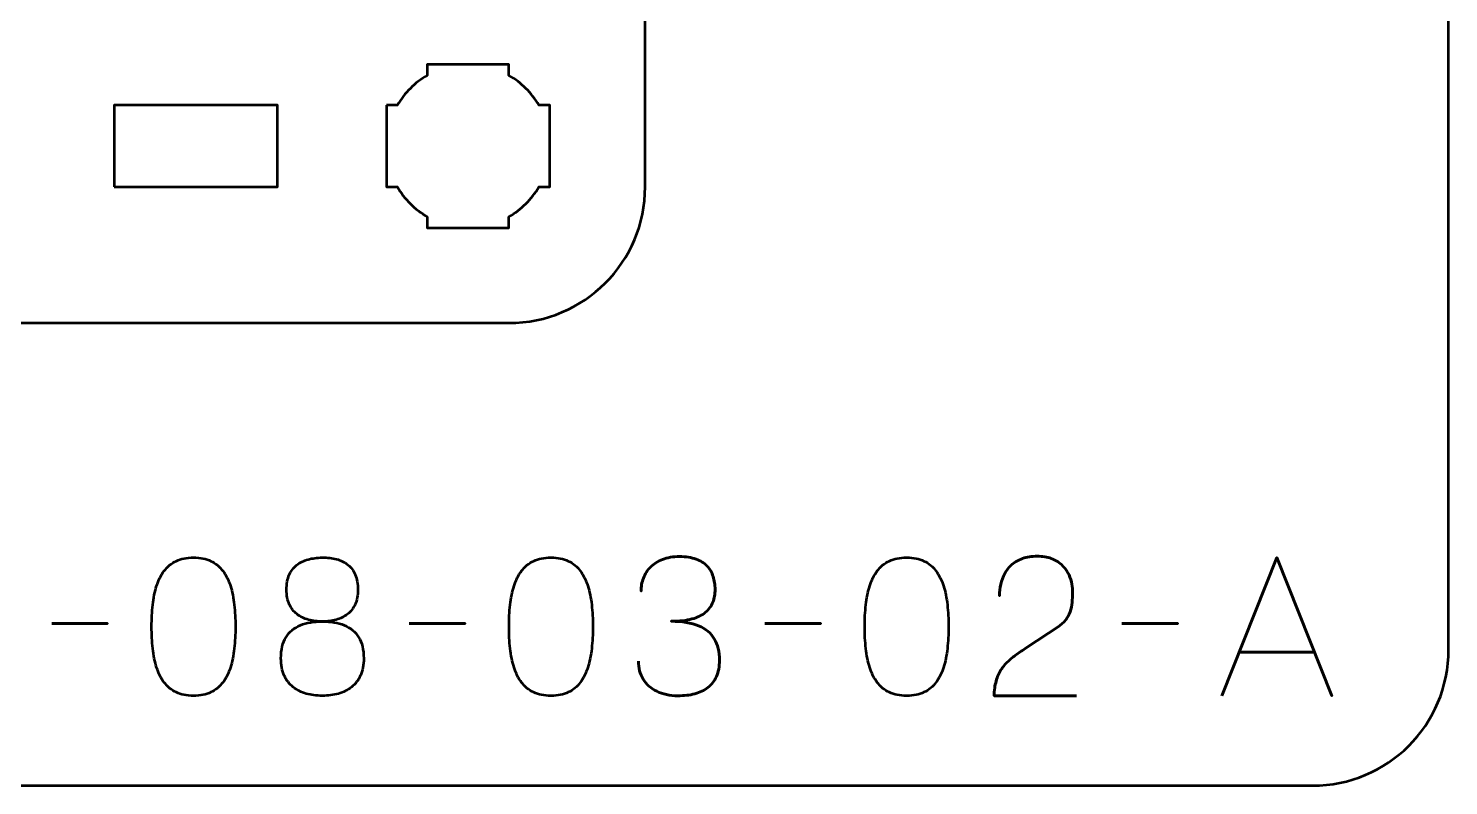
# Model space of a CAD drawing. Header units: centimetres. Extents: x -21 to 0, y -29.7 to 0.
# Drawn here: x -5.21 to 0, y -29.7 to -26.92 of the extents above; entities that cross this region are included whole.
import ezdxf

# ---------------------------------------------------------------- set-up
doc = ezdxf.new("R2010")
doc.units = ezdxf.units.CM
doc.header["$MEASUREMENT"] = 0
doc.layers.add('Layer 1', color=7, linetype='Continuous')

msp = doc.modelspace()

# ---------------------------------------------------------------- linework, layer by layer
at = {"layer": 'Layer 1', "lineweight": 53}
msp.add_lwpolyline([(-4.89997, -27.5), (-4.29997, -27.5), (-4.29997, -27.2), (-4.89997, -27.2), (-4.89997, -27.5)], close=True, dxfattribs=at)
at = {"layer": 'Layer 1', "color": 1, "lineweight": 53}
msp.add_open_spline([(-21.00003, -29.19995), (-21.00003, -29.19995), (-21.00003, -10.09992), (-21.00003, -10.09992), (-21.00003, -10.09992), (-21.00003, -10.01709), (-20.93286, -9.94992), (-20.85003, -9.94992), (-20.85003, -9.94992), (-20.7672, -9.94992), (-20.70003, -9.88275), (-20.70003, -9.79992), (-20.70003, -9.79992), (-20.70003, -9.71709), (-20.7672, -9.64992), (-20.85003, -9.64992), (-20.85003, -9.64992), (-20.93286, -9.64992), (-21.00003, -9.58275), (-21.00003, -9.49992), (-21.00003, -9.49992), (-21.00003, -9.41709), (-20.93286, -9.34992), (-20.85003, -9.34992), (-20.85003, -9.34992), (-20.7672, -9.34992), (-20.70003, -9.28275), (-20.70003, -9.19992), (-20.70003, -9.19992), (-20.70003, -9.11709), (-20.7672, -9.04992), (-20.85003, -9.04992), (-20.85003, -9.04992), (-20.93286, -9.04992), (-21.00003, -8.98275), (-21.00003, -8.89992), (-21.00003, -8.89992), (-21.00003, -8.81709), (-20.93286, -8.74992), (-20.85003, -8.74992), (-20.85003, -8.74992), (-20.7672, -8.74992), (-20.70003, -8.68275), (-20.70003, -8.59992), (-20.70003, -8.59992), (-20.70003, -8.51709), (-20.7672, -8.44992), (-20.85003, -8.44992), (-20.85003, -8.44992), (-20.93286, -8.44992), (-21.00003, -8.38275), (-21.00003, -8.29992), (-21.00003, -8.29992), (-21.00003, -8.21709), (-20.93286, -8.14992), (-20.85003, -8.14992), (-20.85003, -8.14992), (-20.7672, -8.14992), (-20.70003, -8.08275), (-20.70003, -7.99992), (-20.70003, -7.99992), (-20.70003, -7.91709), (-20.7672, -7.84992), (-20.85003, -7.84992), (-20.85003, -7.84992), (-20.93286, -7.84992), (-21.00003, -7.78275), (-21.00003, -7.69992), (-21.00003, -7.69992), (-21.00003, -7.61709), (-20.93286, -7.54992), (-20.85003, -7.54992), (-20.85003, -7.54992), (-20.7672, -7.54992), (-20.70003, -7.48275), (-20.70003, -7.39992), (-20.70003, -7.39992), (-20.70003, -7.31709), (-20.7672, -7.24992), (-20.85003, -7.24992), (-20.85003, -7.24992), (-20.93286, -7.24992), (-21.00003, -7.18275), (-21.00003, -7.09992), (-21.00003, -7.09992), (-21.00003, -7.01709), (-20.93286, -6.94992), (-20.85003, -6.94992), (-20.85003, -6.94992), (-20.7672, -6.94992), (-20.70003, -6.88275), (-20.70003, -6.79992), (-20.70003, -6.79992), (-20.70003, -6.71709), (-20.7672, -6.64992), (-20.85003, -6.64992), (-20.85003, -6.64992), (-20.93286, -6.64992), (-21.00003, -6.58275), (-21.00003, -6.49992), (-21.00003, -6.49992), (-21.00003, -6.41709), (-20.93286, -6.34992), (-20.85003, -6.34992), (-20.85003, -6.34992), (-20.7672, -6.34992), (-20.70003, -6.28275), (-20.70003, -6.19992), (-20.70003, -6.19992), (-20.70003, -6.11709), (-20.7672, -6.04992), (-20.85003, -6.04992), (-20.85003, -6.04992), (-20.93286, -6.04992), (-21.00003, -5.98275), (-21.00003, -5.89992), (-21.00003, -5.89992), (-21.00003, -5.81709), (-20.93286, -5.74992), (-20.85003, -5.74992), (-20.85003, -5.74992), (-20.7672, -5.74992), (-20.70003, -5.68275), (-20.70003, -5.59992), (-20.70003, -5.59992), (-20.70003, -5.51709), (-20.7672, -5.44992), (-20.85003, -5.44992), (-20.85003, -5.44992), (-20.93286, -5.44992), (-21.00003, -5.38275), (-21.00003, -5.29992), (-21.00003, -5.29992), (-21.00003, -5.21709), (-20.93286, -5.14992), (-20.85003, -5.14992), (-20.85003, -5.14992), (-20.7672, -5.14992), (-20.70003, -5.08275), (-20.70003, -4.99992), (-20.70003, -4.99992), (-20.70003, -4.91709), (-20.7672, -4.84992), (-20.85003, -4.84992), (-20.85003, -4.84992), (-20.93286, -4.84992), (-21.00003, -4.78275), (-21.00003, -4.69992), (-21.00003, -4.69992), (-21.00003, -4.61709), (-20.93286, -4.54992), (-20.85003, -4.54992), (-20.85003, -4.54992), (-20.7672, -4.54992), (-20.70003, -4.48275), (-20.70003, -4.39992), (-20.70003, -4.39992), (-20.70003, -4.31709), (-20.7672, -4.24992), (-20.85003, -4.24992), (-20.85003, -4.24992), (-20.93286, -4.24992), (-21.00003, -4.18275), (-21.00003, -4.09992), (-21.00003, -4.09992), (-21.00003, -4.01709), (-20.93286, -3.94992), (-20.85003, -3.94992), (-20.85003, -3.94992), (-20.7672, -3.94992), (-20.70003, -3.88275), (-20.70003, -3.79992), (-20.70003, -3.79992), (-20.70003, -3.71709), (-20.7672, -3.64992), (-20.85003, -3.64992), (-20.85003, -3.64992), (-20.93286, -3.64992), (-21.00003, -3.58275), (-21.00003, -3.49992), (-21.00003, -3.49992), (-21.00003, -3.41709), (-20.93286, -3.34992), (-20.85003, -3.34992), (-20.85003, -3.34992), (-20.7672, -3.34992), (-20.70003, -3.28275), (-20.70003, -3.19992), (-20.70003, -3.19992), (-20.70003, -3.11709), (-20.7672, -3.04992), (-20.85003, -3.04992), (-20.85003, -3.04992), (-20.93286, -3.04992), (-21.00003, -2.98275), (-21.00003, -2.89992), (-21.00003, -2.89992), (-21.00003, -2.81709), (-20.93286, -2.74992), (-20.85003, -2.74992), (-20.85003, -2.74992), (-20.7672, -2.74992), (-20.70003, -2.68275), (-20.70003, -2.59992), (-20.70003, -2.59992), (-20.70003, -2.51709), (-20.7672, -2.44992), (-20.85003, -2.44992), (-20.85003, -2.44992), (-20.93286, -2.44992), (-21.00003, -2.38275), (-21.00003, -2.29992), (-21.00003, -2.29992), (-21.00003, -2.21709), (-20.93286, -2.14992), (-20.85003, -2.14992), (-20.85003, -2.14992), (-20.7672, -2.14992), (-20.70003, -2.08275), (-20.70003, -1.99992), (-20.70003, -1.99992), (-20.70003, -1.91709), (-20.7672, -1.84992), (-20.85003, -1.84992), (-20.85003, -1.84992), (-20.93286, -1.84992), (-21.00003, -1.78275), (-21.00003, -1.69992), (-21.00003, -1.69992), (-21.00003, -1.61709), (-20.93286, -1.54992), (-20.85003, -1.54992), (-20.85003, -1.54992), (-20.7672, -1.54992), (-20.70003, -1.48275), (-20.70003, -1.39992), (-20.70003, -1.39992), (-20.70003, -1.31709), (-20.7672, -1.24992), (-20.85003, -1.24992), (-20.85003, -1.24992), (-20.93286, -1.24992), (-21.00003, -1.18275), (-21.00003, -1.09992), (-21.00003, -1.09992), (-21.00003, -1.09992), (-21.00003, -0.49992), (-21.00003, -0.49992), (-21.00003, -0.49992), (-21.00003, -0.22295), (-20.77694, 0.00004), (-20.49994, 0.00004), (-20.49994, 0.00004), (-20.49994, 0.00004), (-0.50008, 0.00004), (-0.50008, 0.00004), (-0.50008, 0.00004), (-0.22294, 0.00004), (0.00002, -0.22295), (0.00002, -0.49992), (0.00002, -0.49992), (0.00002, -0.49992), (0.00002, -29.19995), (0.00002, -29.19995), (0.00002, -29.19995), (0.00002, -29.47695), (-0.22294, -29.70004), (-0.50008, -29.70004), (-0.50008, -29.70004), (-0.50008, -29.70004), (-20.49994, -29.70004), (-20.49994, -29.70004), (-20.49994, -29.70004), (-20.77694, -29.70004), (-21.00003, -29.47695), (-21.00003, -29.19995)], degree=3, knots=[0, 0, 0, 0, 0.0144928, 0.0144928, 0.0144928, 0.0144928, 0.0289855, 0.0289855, 0.0289855, 0.0289855, 0.0434783, 0.0434783, 0.0434783, 0.0434783, 0.057971, 0.057971, 0.057971, 0.057971, 0.0724638, 0.0724638, 0.0724638, 0.0724638, 0.0869565, 0.0869565, 0.0869565, 0.0869565, 0.1014493, 0.1014493, 0.1014493, 0.1014493, 0.115942, 0.115942, 0.115942, 0.115942, 0.1304348, 0.1304348, 0.1304348, 0.1304348, 0.1449275, 0.1449275, 0.1449275, 0.1449275, 0.1594203, 0.1594203, 0.1594203, 0.1594203, 0.173913, 0.173913, 0.173913, 0.173913, 0.1884058, 0.1884058, 0.1884058, 0.1884058, 0.2028986, 0.2028986, 0.2028986, 0.2028986, 0.2173913, 0.2173913, 0.2173913, 0.2173913, 0.2318841, 0.2318841, 0.2318841, 0.2318841, 0.2463768, 0.2463768, 0.2463768, 0.2463768, 0.2608696, 0.2608696, 0.2608696, 0.2608696, 0.2753623, 0.2753623, 0.2753623, 0.2753623, 0.2898551, 0.2898551, 0.2898551, 0.2898551, 0.3043478, 0.3043478, 0.3043478, 0.3043478, 0.3188406, 0.3188406, 0.3188406, 0.3188406, 0.3333333, 0.3333333, 0.3333333, 0.3333333, 0.3478261, 0.3478261, 0.3478261, 0.3478261, 0.3623188, 0.3623188, 0.3623188, 0.3623188, 0.3768116, 0.3768116, 0.3768116, 0.3768116, 0.3913043, 0.3913043, 0.3913043, 0.3913043, 0.4057971, 0.4057971, 0.4057971, 0.4057971, 0.4202899, 0.4202899, 0.4202899, 0.4202899, 0.4347826, 0.4347826, 0.4347826, 0.4347826, 0.4492754, 0.4492754, 0.4492754, 0.4492754, 0.4637681, 0.4637681, 0.4637681, 0.4637681, 0.4782609, 0.4782609, 0.4782609, 0.4782609, 0.4927536, 0.4927536, 0.4927536, 0.4927536, 0.5072464, 0.5072464, 0.5072464, 0.5072464, 0.5217391, 0.5217391, 0.5217391, 0.5217391, 0.5362319, 0.5362319, 0.5362319, 0.5362319, 0.5507246, 0.5507246, 0.5507246, 0.5507246, 0.5652174, 0.5652174, 0.5652174, 0.5652174, 0.5797101, 0.5797101, 0.5797101, 0.5797101, 0.5942029, 0.5942029, 0.5942029, 0.5942029, 0.6086957, 0.6086957, 0.6086957, 0.6086957, 0.6231884, 0.6231884, 0.6231884, 0.6231884, 0.6376812, 0.6376812, 0.6376812, 0.6376812, 0.6521739, 0.6521739, 0.6521739, 0.6521739, 0.6666667, 0.6666667, 0.6666667, 0.6666667, 0.6811594, 0.6811594, 0.6811594, 0.6811594, 0.6956522, 0.6956522, 0.6956522, 0.6956522, 0.7101449, 0.7101449, 0.7101449, 0.7101449, 0.7246377, 0.7246377, 0.7246377, 0.7246377, 0.7391304, 0.7391304, 0.7391304, 0.7391304, 0.7536232, 0.7536232, 0.7536232, 0.7536232, 0.7681159, 0.7681159, 0.7681159, 0.7681159, 0.7826087, 0.7826087, 0.7826087, 0.7826087, 0.7971014, 0.7971014, 0.7971014, 0.7971014, 0.8115942, 0.8115942, 0.8115942, 0.8115942, 0.826087, 0.826087, 0.826087, 0.826087, 0.8405797, 0.8405797, 0.8405797, 0.8405797, 0.8550725, 0.8550725, 0.8550725, 0.8550725, 0.8695652, 0.8695652, 0.8695652, 0.8695652, 0.884058, 0.884058, 0.884058, 0.884058, 0.8985507, 0.8985507, 0.8985507, 0.8985507, 0.9130435, 0.9130435, 0.9130435, 0.9130435, 0.9275362, 0.9275362, 0.9275362, 0.9275362, 0.942029, 0.942029, 0.942029, 0.942029, 0.9565217, 0.9565217, 0.9565217, 0.9565217, 0.9710145, 0.9710145, 0.9710145, 0.9710145, 0.9855072, 0.9855072, 0.9855072, 0.9855072, 1, 1, 1, 1], dxfattribs=at)
at = {"layer": 'Layer 1', "color": 3, "lineweight": 53}
msp.add_open_spline([(-8.24997, -27.5), (-8.24997, -27.5), (-8.24997, -25.2), (-8.24997, -25.2), (-8.24997, -25.2), (-8.24997, -24.92391), (-8.02606, -24.7), (-7.74997, -24.7), (-7.74997, -24.7), (-7.74997, -24.7), (-3.44997, -24.7), (-3.44997, -24.7), (-3.44997, -24.7), (-3.17388, -24.7), (-2.94997, -24.92391), (-2.94997, -25.2), (-2.94997, -25.2), (-2.94997, -25.2), (-2.94997, -27.5), (-2.94997, -27.5), (-2.94997, -27.5), (-2.94997, -27.77609), (-3.17388, -28), (-3.44997, -28), (-3.44997, -28), (-3.44997, -28), (-7.74997, -28), (-7.74997, -28), (-7.74997, -28), (-8.02606, -28), (-8.24997, -27.77609), (-8.24997, -27.5)], degree=3, knots=[0, 0, 0, 0, 0.125, 0.125, 0.125, 0.125, 0.25, 0.25, 0.25, 0.25, 0.375, 0.375, 0.375, 0.375, 0.5, 0.5, 0.5, 0.5, 0.625, 0.625, 0.625, 0.625, 0.75, 0.75, 0.75, 0.75, 0.875, 0.875, 0.875, 0.875, 1, 1, 1, 1], dxfattribs=at)
at = {"layer": 'Layer 1', "lineweight": 53}
msp.add_open_spline([(-3.89997, -27.2), (-3.89997, -27.2), (-3.85982, -27.2), (-3.85982, -27.2), (-3.85982, -27.2), (-3.83347, -27.15447), (-3.7955, -27.1165), (-3.74997, -27.09015), (-3.74997, -27.09015), (-3.74997, -27.09015), (-3.74997, -27.05), (-3.74997, -27.05), (-3.74997, -27.05), (-3.74997, -27.05), (-3.59997, -27.05), (-3.59997, -27.05), (-3.59997, -27.05), (-3.59997, -27.05), (-3.44997, -27.05), (-3.44997, -27.05), (-3.44997, -27.05), (-3.44997, -27.05), (-3.44997, -27.09015), (-3.44997, -27.09015), (-3.44997, -27.09015), (-3.40444, -27.1165), (-3.36647, -27.15447), (-3.34012, -27.2), (-3.34012, -27.2), (-3.34012, -27.2), (-3.29997, -27.2), (-3.29997, -27.2), (-3.29997, -27.2), (-3.29997, -27.2), (-3.29997, -27.35), (-3.29997, -27.35), (-3.29997, -27.35), (-3.29997, -27.35), (-3.29997, -27.5), (-3.29997, -27.5), (-3.29997, -27.5), (-3.29997, -27.5), (-3.34012, -27.5), (-3.34012, -27.5), (-3.34012, -27.5), (-3.36647, -27.54553), (-3.40444, -27.5835), (-3.44997, -27.60985), (-3.44997, -27.60985), (-3.44997, -27.60985), (-3.44997, -27.65), (-3.44997, -27.65), (-3.44997, -27.65), (-3.44997, -27.65), (-3.59997, -27.65), (-3.59997, -27.65), (-3.59997, -27.65), (-3.59997, -27.65), (-3.74997, -27.65), (-3.74997, -27.65), (-3.74997, -27.65), (-3.74997, -27.65), (-3.74997, -27.60985), (-3.74997, -27.60985), (-3.74997, -27.60985), (-3.7955, -27.5835), (-3.83347, -27.54553), (-3.85982, -27.5), (-3.85982, -27.5), (-3.85982, -27.5), (-3.89997, -27.5), (-3.89997, -27.5), (-3.89997, -27.5), (-3.89997, -27.5), (-3.89997, -27.35), (-3.89997, -27.35), (-3.89997, -27.35), (-3.89997, -27.35), (-3.89997, -27.2), (-3.89997, -27.2)], degree=3, knots=[0, 0, 0, 0, 0.05, 0.05, 0.05, 0.05, 0.1, 0.1, 0.1, 0.1, 0.15, 0.15, 0.15, 0.15, 0.2, 0.2, 0.2, 0.2, 0.25, 0.25, 0.25, 0.25, 0.3, 0.3, 0.3, 0.3, 0.35, 0.35, 0.35, 0.35, 0.4, 0.4, 0.4, 0.4, 0.45, 0.45, 0.45, 0.45, 0.5, 0.5, 0.5, 0.5, 0.55, 0.55, 0.55, 0.55, 0.6, 0.6, 0.6, 0.6, 0.65, 0.65, 0.65, 0.65, 0.7, 0.7, 0.7, 0.7, 0.75, 0.75, 0.75, 0.75, 0.8, 0.8, 0.8, 0.8, 0.85, 0.85, 0.85, 0.85, 0.9, 0.9, 0.9, 0.9, 0.95, 0.95, 0.95, 0.95, 1, 1, 1, 1], dxfattribs=at)
at = {"layer": 'Layer 1', "color": 5, "lineweight": 53}
for points, knots in [([(-4.60827, -29.36992), (-4.58357, -29.3698), (-4.56229, -29.36545), (-4.54453, -29.35698), (-4.54453, -29.35698), (-4.52689, -29.34852), (-4.51219, -29.33641), (-4.50043, -29.321), (-4.50043, -29.321), (-4.48879, -29.30548), (-4.47962, -29.28713), (-4.4728, -29.26597), (-4.4728, -29.26597), (-4.4661, -29.2448), (-4.46128, -29.22163), (-4.45857, -29.19623), (-4.45857, -29.19623), (-4.45575, -29.17083), (-4.45434, -29.14414), (-4.45446, -29.11592), (-4.45446, -29.11592), (-4.45434, -29.08781), (-4.45575, -29.06112), (-4.45857, -29.03584), (-4.45857, -29.03584), (-4.46128, -29.01055), (-4.4661, -28.98727), (-4.4728, -28.9661), (-4.4728, -28.9661), (-4.47962, -28.94506), (-4.48879, -28.92671), (-4.50043, -28.91107), (-4.50043, -28.91107), (-4.51219, -28.89555), (-4.52689, -28.88344), (-4.54453, -28.87497), (-4.54453, -28.87497), (-4.56229, -28.86639), (-4.58357, -28.86203), (-4.60827, -28.86192), (-4.60827, -28.86192), (-4.63296, -28.86203), (-4.65425, -28.86639), (-4.672, -28.87497), (-4.672, -28.87497), (-4.68964, -28.88344), (-4.70434, -28.89555), (-4.7161, -28.91107), (-4.7161, -28.91107), (-4.72774, -28.92671), (-4.73691, -28.94506), (-4.74373, -28.9661), (-4.74373, -28.9661), (-4.75044, -28.98727), (-4.75526, -29.01055), (-4.75796, -29.03584), (-4.75796, -29.03584), (-4.76079, -29.06112), (-4.7622, -29.08781), (-4.76208, -29.11592), (-4.76208, -29.11592), (-4.7622, -29.14414), (-4.76079, -29.17083), (-4.75796, -29.19623), (-4.75796, -29.19623), (-4.75526, -29.22163), (-4.75044, -29.2448), (-4.74373, -29.26597), (-4.74373, -29.26597), (-4.73691, -29.28713), (-4.72774, -29.30548), (-4.7161, -29.321), (-4.7161, -29.321), (-4.70434, -29.33641), (-4.68964, -29.34852), (-4.672, -29.35698), (-4.672, -29.35698), (-4.65425, -29.36545), (-4.63296, -29.3698), (-4.60827, -29.36992)], [0, 0, 0, 0, 0.05, 0.05, 0.05, 0.05, 0.1, 0.1, 0.1, 0.1, 0.15, 0.15, 0.15, 0.15, 0.2, 0.2, 0.2, 0.2, 0.25, 0.25, 0.25, 0.25, 0.3, 0.3, 0.3, 0.3, 0.35, 0.35, 0.35, 0.35, 0.4, 0.4, 0.4, 0.4, 0.45, 0.45, 0.45, 0.45, 0.5, 0.5, 0.5, 0.5, 0.55, 0.55, 0.55, 0.55, 0.6, 0.6, 0.6, 0.6, 0.65, 0.65, 0.65, 0.65, 0.7, 0.7, 0.7, 0.7, 0.75, 0.75, 0.75, 0.75, 0.8, 0.8, 0.8, 0.8, 0.85, 0.85, 0.85, 0.85, 0.9, 0.9, 0.9, 0.9, 0.95, 0.95, 0.95, 0.95, 1, 1, 1, 1]), ([(-4.60827, -29.36992), (-4.58357, -29.3698), (-4.56229, -29.36545), (-4.54453, -29.35698), (-4.54453, -29.35698), (-4.52689, -29.34852), (-4.51219, -29.33641), (-4.50043, -29.321), (-4.50043, -29.321), (-4.48879, -29.30548), (-4.47962, -29.28713), (-4.4728, -29.26597), (-4.4728, -29.26597), (-4.4661, -29.2448), (-4.46128, -29.22163), (-4.45857, -29.19623), (-4.45857, -29.19623), (-4.45575, -29.17083), (-4.45434, -29.14414), (-4.45446, -29.11592), (-4.45446, -29.11592), (-4.45434, -29.08781), (-4.45575, -29.06112), (-4.45857, -29.03584), (-4.45857, -29.03584), (-4.46128, -29.01055), (-4.4661, -28.98727), (-4.4728, -28.9661), (-4.4728, -28.9661), (-4.47962, -28.94506), (-4.48879, -28.92671), (-4.50043, -28.91107), (-4.50043, -28.91107), (-4.51219, -28.89555), (-4.52689, -28.88344), (-4.54453, -28.87497), (-4.54453, -28.87497), (-4.56229, -28.86639), (-4.58357, -28.86203), (-4.60827, -28.86192), (-4.60827, -28.86192), (-4.63296, -28.86203), (-4.65425, -28.86639), (-4.672, -28.87497), (-4.672, -28.87497), (-4.68964, -28.88344), (-4.70434, -28.89555), (-4.7161, -28.91107), (-4.7161, -28.91107), (-4.72774, -28.92671), (-4.73691, -28.94506), (-4.74373, -28.9661), (-4.74373, -28.9661), (-4.75044, -28.98727), (-4.75526, -29.01055), (-4.75796, -29.03584), (-4.75796, -29.03584), (-4.76079, -29.06112), (-4.7622, -29.08781), (-4.76208, -29.11592), (-4.76208, -29.11592), (-4.7622, -29.14414), (-4.76079, -29.17083), (-4.75796, -29.19623), (-4.75796, -29.19623), (-4.75526, -29.22163), (-4.75044, -29.2448), (-4.74373, -29.26597), (-4.74373, -29.26597), (-4.73691, -29.28713), (-4.72774, -29.30548), (-4.7161, -29.321), (-4.7161, -29.321), (-4.70434, -29.33641), (-4.68964, -29.34852), (-4.672, -29.35698), (-4.672, -29.35698), (-4.65425, -29.36545), (-4.63296, -29.3698), (-4.60827, -29.36992)], [0, 0, 0, 0, 0.05, 0.05, 0.05, 0.05, 0.1, 0.1, 0.1, 0.1, 0.15, 0.15, 0.15, 0.15, 0.2, 0.2, 0.2, 0.2, 0.25, 0.25, 0.25, 0.25, 0.3, 0.3, 0.3, 0.3, 0.35, 0.35, 0.35, 0.35, 0.4, 0.4, 0.4, 0.4, 0.45, 0.45, 0.45, 0.45, 0.5, 0.5, 0.5, 0.5, 0.55, 0.55, 0.55, 0.55, 0.6, 0.6, 0.6, 0.6, 0.65, 0.65, 0.65, 0.65, 0.7, 0.7, 0.7, 0.7, 0.75, 0.75, 0.75, 0.75, 0.8, 0.8, 0.8, 0.8, 0.85, 0.85, 0.85, 0.85, 0.9, 0.9, 0.9, 0.9, 0.95, 0.95, 0.95, 0.95, 1, 1, 1, 1]), ([(-4.13554, -29.09687), (-4.11743, -29.09687), (-4.1005, -29.09475), (-4.08463, -29.09052), (-4.08463, -29.09052), (-4.06887, -29.08617), (-4.05499, -29.07935), (-4.04288, -29.07006), (-4.04288, -29.07006), (-4.03089, -29.06077), (-4.02148, -29.04866), (-4.01466, -29.03372), (-4.01466, -29.03372), (-4.00784, -29.0189), (-4.00443, -29.00091), (-4.00431, -28.97975), (-4.00431, -28.97975), (-4.00443, -28.95858), (-4.00772, -28.94047), (-4.01419, -28.92542), (-4.01419, -28.92542), (-4.02066, -28.91037), (-4.02983, -28.89802), (-4.04159, -28.88849), (-4.04159, -28.88849), (-4.05335, -28.87909), (-4.06722, -28.87215), (-4.08322, -28.8678), (-4.08322, -28.8678), (-4.09909, -28.86345), (-4.11661, -28.86156), (-4.13554, -28.86192), (-4.13554, -28.86192), (-4.15448, -28.86215), (-4.172, -28.86462), (-4.18787, -28.86897), (-4.18787, -28.86897), (-4.20387, -28.87344), (-4.21774, -28.88026), (-4.2295, -28.88955), (-4.2295, -28.88955), (-4.24126, -28.89884), (-4.25043, -28.91095), (-4.2569, -28.92577), (-4.2569, -28.92577), (-4.26337, -28.9407), (-4.26666, -28.95858), (-4.26678, -28.97975), (-4.26678, -28.97975), (-4.26666, -29.00091), (-4.26325, -29.0189), (-4.25643, -29.03372), (-4.25643, -29.03372), (-4.24961, -29.04866), (-4.2402, -29.06077), (-4.22809, -29.07006), (-4.22809, -29.07006), (-4.2161, -29.07935), (-4.20222, -29.08617), (-4.18646, -29.09052), (-4.18646, -29.09052), (-4.17059, -29.09475), (-4.15365, -29.09687), (-4.13554, -29.09687)], [0, 0, 0, 0, 0.0625, 0.0625, 0.0625, 0.0625, 0.125, 0.125, 0.125, 0.125, 0.1875, 0.1875, 0.1875, 0.1875, 0.25, 0.25, 0.25, 0.25, 0.3125, 0.3125, 0.3125, 0.3125, 0.375, 0.375, 0.375, 0.375, 0.4375, 0.4375, 0.4375, 0.4375, 0.5, 0.5, 0.5, 0.5, 0.5625, 0.5625, 0.5625, 0.5625, 0.625, 0.625, 0.625, 0.625, 0.6875, 0.6875, 0.6875, 0.6875, 0.75, 0.75, 0.75, 0.75, 0.8125, 0.8125, 0.8125, 0.8125, 0.875, 0.875, 0.875, 0.875, 0.9375, 0.9375, 0.9375, 0.9375, 1, 1, 1, 1]), ([(-4.13554, -29.09687), (-4.11743, -29.09687), (-4.1005, -29.09475), (-4.08463, -29.09052), (-4.08463, -29.09052), (-4.06887, -29.08617), (-4.05499, -29.07935), (-4.04288, -29.07006), (-4.04288, -29.07006), (-4.03089, -29.06077), (-4.02148, -29.04866), (-4.01466, -29.03372), (-4.01466, -29.03372), (-4.00784, -29.0189), (-4.00443, -29.00091), (-4.00431, -28.97975), (-4.00431, -28.97975), (-4.00443, -28.95858), (-4.00772, -28.94047), (-4.01419, -28.92542), (-4.01419, -28.92542), (-4.02066, -28.91037), (-4.02983, -28.89802), (-4.04159, -28.88849), (-4.04159, -28.88849), (-4.05335, -28.87909), (-4.06722, -28.87215), (-4.08322, -28.8678), (-4.08322, -28.8678), (-4.09909, -28.86345), (-4.11661, -28.86156), (-4.13554, -28.86192), (-4.13554, -28.86192), (-4.15448, -28.86215), (-4.172, -28.86462), (-4.18787, -28.86897), (-4.18787, -28.86897), (-4.20387, -28.87344), (-4.21774, -28.88026), (-4.2295, -28.88955), (-4.2295, -28.88955), (-4.24126, -28.89884), (-4.25043, -28.91095), (-4.2569, -28.92577), (-4.2569, -28.92577), (-4.26337, -28.9407), (-4.26666, -28.95858), (-4.26678, -28.97975), (-4.26678, -28.97975), (-4.26666, -29.00091), (-4.26325, -29.0189), (-4.25643, -29.03372), (-4.25643, -29.03372), (-4.24961, -29.04866), (-4.2402, -29.06077), (-4.22809, -29.07006), (-4.22809, -29.07006), (-4.2161, -29.07935), (-4.20222, -29.08617), (-4.18646, -29.09052), (-4.18646, -29.09052), (-4.17059, -29.09475), (-4.15365, -29.09687), (-4.13554, -29.09687)], [0, 0, 0, 0, 0.0625, 0.0625, 0.0625, 0.0625, 0.125, 0.125, 0.125, 0.125, 0.1875, 0.1875, 0.1875, 0.1875, 0.25, 0.25, 0.25, 0.25, 0.3125, 0.3125, 0.3125, 0.3125, 0.375, 0.375, 0.375, 0.375, 0.4375, 0.4375, 0.4375, 0.4375, 0.5, 0.5, 0.5, 0.5, 0.5625, 0.5625, 0.5625, 0.5625, 0.625, 0.625, 0.625, 0.625, 0.6875, 0.6875, 0.6875, 0.6875, 0.75, 0.75, 0.75, 0.75, 0.8125, 0.8125, 0.8125, 0.8125, 0.875, 0.875, 0.875, 0.875, 0.9375, 0.9375, 0.9375, 0.9375, 1, 1, 1, 1]), ([(-3.29593, -29.36992), (-3.27123, -29.3698), (-3.24995, -29.36545), (-3.23219, -29.35698), (-3.23219, -29.35698), (-3.21455, -29.34852), (-3.19985, -29.33641), (-3.18809, -29.321), (-3.18809, -29.321), (-3.17645, -29.30548), (-3.16728, -29.28713), (-3.16046, -29.26597), (-3.16046, -29.26597), (-3.15376, -29.2448), (-3.14894, -29.22163), (-3.14623, -29.19623), (-3.14623, -29.19623), (-3.14341, -29.17083), (-3.142, -29.14414), (-3.14212, -29.11592), (-3.14212, -29.11592), (-3.142, -29.08781), (-3.14341, -29.06112), (-3.14623, -29.03584), (-3.14623, -29.03584), (-3.14894, -29.01055), (-3.15376, -28.98727), (-3.16046, -28.9661), (-3.16046, -28.9661), (-3.16728, -28.94506), (-3.17645, -28.92671), (-3.18809, -28.91107), (-3.18809, -28.91107), (-3.19985, -28.89555), (-3.21455, -28.88344), (-3.23219, -28.87497), (-3.23219, -28.87497), (-3.24995, -28.86639), (-3.27123, -28.86203), (-3.29593, -28.86192), (-3.29593, -28.86192), (-3.32062, -28.86203), (-3.34191, -28.86639), (-3.35966, -28.87497), (-3.35966, -28.87497), (-3.3773, -28.88344), (-3.392, -28.89555), (-3.40376, -28.91107), (-3.40376, -28.91107), (-3.4154, -28.92671), (-3.42457, -28.94506), (-3.43139, -28.9661), (-3.43139, -28.9661), (-3.4381, -28.98727), (-3.44292, -29.01055), (-3.44562, -29.03584), (-3.44562, -29.03584), (-3.44845, -29.06112), (-3.44986, -29.08781), (-3.44974, -29.11592), (-3.44974, -29.11592), (-3.44986, -29.14414), (-3.44845, -29.17083), (-3.44562, -29.19623), (-3.44562, -29.19623), (-3.44292, -29.22163), (-3.4381, -29.2448), (-3.43139, -29.26597), (-3.43139, -29.26597), (-3.42457, -29.28713), (-3.4154, -29.30548), (-3.40376, -29.321), (-3.40376, -29.321), (-3.392, -29.33641), (-3.3773, -29.34852), (-3.35966, -29.35698), (-3.35966, -29.35698), (-3.34191, -29.36545), (-3.32062, -29.3698), (-3.29593, -29.36992)], [0, 0, 0, 0, 0.05, 0.05, 0.05, 0.05, 0.1, 0.1, 0.1, 0.1, 0.15, 0.15, 0.15, 0.15, 0.2, 0.2, 0.2, 0.2, 0.25, 0.25, 0.25, 0.25, 0.3, 0.3, 0.3, 0.3, 0.35, 0.35, 0.35, 0.35, 0.4, 0.4, 0.4, 0.4, 0.45, 0.45, 0.45, 0.45, 0.5, 0.5, 0.5, 0.5, 0.55, 0.55, 0.55, 0.55, 0.6, 0.6, 0.6, 0.6, 0.65, 0.65, 0.65, 0.65, 0.7, 0.7, 0.7, 0.7, 0.75, 0.75, 0.75, 0.75, 0.8, 0.8, 0.8, 0.8, 0.85, 0.85, 0.85, 0.85, 0.9, 0.9, 0.9, 0.9, 0.95, 0.95, 0.95, 0.95, 1, 1, 1, 1]), ([(-3.29593, -29.36992), (-3.27123, -29.3698), (-3.24995, -29.36545), (-3.23219, -29.35698), (-3.23219, -29.35698), (-3.21455, -29.34852), (-3.19985, -29.33641), (-3.18809, -29.321), (-3.18809, -29.321), (-3.17645, -29.30548), (-3.16728, -29.28713), (-3.16046, -29.26597), (-3.16046, -29.26597), (-3.15376, -29.2448), (-3.14894, -29.22163), (-3.14623, -29.19623), (-3.14623, -29.19623), (-3.14341, -29.17083), (-3.142, -29.14414), (-3.14212, -29.11592), (-3.14212, -29.11592), (-3.142, -29.08781), (-3.14341, -29.06112), (-3.14623, -29.03584), (-3.14623, -29.03584), (-3.14894, -29.01055), (-3.15376, -28.98727), (-3.16046, -28.9661), (-3.16046, -28.9661), (-3.16728, -28.94506), (-3.17645, -28.92671), (-3.18809, -28.91107), (-3.18809, -28.91107), (-3.19985, -28.89555), (-3.21455, -28.88344), (-3.23219, -28.87497), (-3.23219, -28.87497), (-3.24995, -28.86639), (-3.27123, -28.86203), (-3.29593, -28.86192), (-3.29593, -28.86192), (-3.32062, -28.86203), (-3.34191, -28.86639), (-3.35966, -28.87497), (-3.35966, -28.87497), (-3.3773, -28.88344), (-3.392, -28.89555), (-3.40376, -28.91107), (-3.40376, -28.91107), (-3.4154, -28.92671), (-3.42457, -28.94506), (-3.43139, -28.9661), (-3.43139, -28.9661), (-3.4381, -28.98727), (-3.44292, -29.01055), (-3.44562, -29.03584), (-3.44562, -29.03584), (-3.44845, -29.06112), (-3.44986, -29.08781), (-3.44974, -29.11592), (-3.44974, -29.11592), (-3.44986, -29.14414), (-3.44845, -29.17083), (-3.44562, -29.19623), (-3.44562, -29.19623), (-3.44292, -29.22163), (-3.4381, -29.2448), (-3.43139, -29.26597), (-3.43139, -29.26597), (-3.42457, -29.28713), (-3.4154, -29.30548), (-3.40376, -29.321), (-3.40376, -29.321), (-3.392, -29.33641), (-3.3773, -29.34852), (-3.35966, -29.35698), (-3.35966, -29.35698), (-3.34191, -29.36545), (-3.32062, -29.3698), (-3.29593, -29.36992)], [0, 0, 0, 0, 0.05, 0.05, 0.05, 0.05, 0.1, 0.1, 0.1, 0.1, 0.15, 0.15, 0.15, 0.15, 0.2, 0.2, 0.2, 0.2, 0.25, 0.25, 0.25, 0.25, 0.3, 0.3, 0.3, 0.3, 0.35, 0.35, 0.35, 0.35, 0.4, 0.4, 0.4, 0.4, 0.45, 0.45, 0.45, 0.45, 0.5, 0.5, 0.5, 0.5, 0.55, 0.55, 0.55, 0.55, 0.6, 0.6, 0.6, 0.6, 0.65, 0.65, 0.65, 0.65, 0.7, 0.7, 0.7, 0.7, 0.75, 0.75, 0.75, 0.75, 0.8, 0.8, 0.8, 0.8, 0.85, 0.85, 0.85, 0.85, 0.9, 0.9, 0.9, 0.9, 0.95, 0.95, 0.95, 0.95, 1, 1, 1, 1]), ([(-2.9749, -29.24221), (-2.97478, -29.26761), (-2.9689, -29.28972), (-2.95726, -29.30889), (-2.95726, -29.30889), (-2.94562, -29.32794), (-2.92904, -29.34287), (-2.9074, -29.35357), (-2.9074, -29.35357), (-2.88576, -29.36428), (-2.85978, -29.36968), (-2.82955, -29.36992), (-2.82955, -29.36992), (-2.80686, -29.36992), (-2.78628, -29.36757), (-2.76758, -29.36263), (-2.76758, -29.36263), (-2.749, -29.35769), (-2.73301, -29.35005), (-2.71949, -29.33958), (-2.71949, -29.33958), (-2.70596, -29.32912), (-2.69562, -29.31559), (-2.68821, -29.29913), (-2.68821, -29.29913), (-2.68092, -29.28255), (-2.67727, -29.26267), (-2.67715, -29.23939), (-2.67715, -29.23939), (-2.67704, -29.20835), (-2.68339, -29.18212), (-2.69597, -29.16084), (-2.69597, -29.16084), (-2.70855, -29.13955), (-2.72807, -29.12356), (-2.75429, -29.11263), (-2.75429, -29.11263), (-2.78052, -29.10169), (-2.81415, -29.09616), (-2.85495, -29.09616), (-2.85495, -29.09616), (-2.8245, -29.09628), (-2.79898, -29.09346), (-2.77817, -29.0877), (-2.77817, -29.0877), (-2.75747, -29.08193), (-2.74089, -29.07382), (-2.72842, -29.06324), (-2.72842, -29.06324), (-2.71596, -29.05277), (-2.7069, -29.04031), (-2.7015, -29.02596), (-2.7015, -29.02596), (-2.69597, -29.01173), (-2.69326, -28.99609), (-2.69338, -28.97904), (-2.69338, -28.97904), (-2.69326, -28.96199), (-2.69562, -28.94623), (-2.70032, -28.93165), (-2.70032, -28.93165), (-2.70491, -28.91707), (-2.71243, -28.90425), (-2.72266, -28.89331), (-2.72266, -28.89331), (-2.73289, -28.88238), (-2.74642, -28.87379), (-2.763, -28.86768), (-2.763, -28.86768), (-2.77969, -28.86156), (-2.80004, -28.85851), (-2.82391, -28.85839), (-2.82391, -28.85839), (-2.84766, -28.85851), (-2.86848, -28.86203), (-2.88612, -28.86885), (-2.88612, -28.86885), (-2.90387, -28.87568), (-2.91845, -28.88497), (-2.93021, -28.89684), (-2.93021, -28.89684), (-2.94186, -28.90872), (-2.95056, -28.92224), (-2.95632, -28.93753), (-2.95632, -28.93753), (-2.9622, -28.95282), (-2.96502, -28.96904), (-2.96502, -28.9861), (-2.96502, -28.9861), (-2.96502, -28.96904), (-2.9622, -28.95282), (-2.95632, -28.93753), (-2.95632, -28.93753), (-2.95056, -28.92224), (-2.94186, -28.90872), (-2.93021, -28.89684), (-2.93021, -28.89684), (-2.91845, -28.88497), (-2.90387, -28.87568), (-2.88612, -28.86885), (-2.88612, -28.86885), (-2.86848, -28.86203), (-2.84766, -28.85851), (-2.82391, -28.85839), (-2.82391, -28.85839), (-2.80004, -28.85851), (-2.77969, -28.86156), (-2.763, -28.86768), (-2.763, -28.86768), (-2.74642, -28.87379), (-2.73289, -28.88238), (-2.72266, -28.89331), (-2.72266, -28.89331), (-2.71243, -28.90425), (-2.70491, -28.91707), (-2.70032, -28.93165), (-2.70032, -28.93165), (-2.69562, -28.94623), (-2.69326, -28.96199), (-2.69338, -28.97904), (-2.69338, -28.97904), (-2.69326, -28.99609), (-2.69597, -29.01173), (-2.7015, -29.02596), (-2.7015, -29.02596), (-2.7069, -29.04031), (-2.71596, -29.05277), (-2.72842, -29.06324), (-2.72842, -29.06324), (-2.74089, -29.07382), (-2.75747, -29.08193), (-2.77817, -29.0877), (-2.77817, -29.0877), (-2.79898, -29.09346), (-2.8245, -29.09628), (-2.85495, -29.09616), (-2.85495, -29.09616), (-2.81415, -29.09616), (-2.78052, -29.10169), (-2.75429, -29.11263), (-2.75429, -29.11263), (-2.72807, -29.12356), (-2.70855, -29.13955), (-2.69597, -29.16084), (-2.69597, -29.16084), (-2.68339, -29.18212), (-2.67704, -29.20835), (-2.67715, -29.23939), (-2.67715, -29.23939), (-2.67727, -29.26267), (-2.68092, -29.28255), (-2.68821, -29.29913), (-2.68821, -29.29913), (-2.69562, -29.31559), (-2.70596, -29.32912), (-2.71949, -29.33958), (-2.71949, -29.33958), (-2.73301, -29.35005), (-2.749, -29.35769), (-2.76758, -29.36263), (-2.76758, -29.36263), (-2.78628, -29.36757), (-2.80686, -29.36992), (-2.82955, -29.36992), (-2.82955, -29.36992), (-2.85978, -29.36968), (-2.88576, -29.36428), (-2.9074, -29.35357), (-2.9074, -29.35357), (-2.92904, -29.34287), (-2.94562, -29.32794), (-2.95726, -29.30889), (-2.95726, -29.30889), (-2.9689, -29.28972), (-2.97478, -29.26761), (-2.9749, -29.24221)], [0, 0, 0, 0, 0.0227273, 0.0227273, 0.0227273, 0.0227273, 0.0454545, 0.0454545, 0.0454545, 0.0454545, 0.0681818, 0.0681818, 0.0681818, 0.0681818, 0.0909091, 0.0909091, 0.0909091, 0.0909091, 0.1136364, 0.1136364, 0.1136364, 0.1136364, 0.1363636, 0.1363636, 0.1363636, 0.1363636, 0.1590909, 0.1590909, 0.1590909, 0.1590909, 0.1818182, 0.1818182, 0.1818182, 0.1818182, 0.2045455, 0.2045455, 0.2045455, 0.2045455, 0.2272727, 0.2272727, 0.2272727, 0.2272727, 0.25, 0.25, 0.25, 0.25, 0.2727273, 0.2727273, 0.2727273, 0.2727273, 0.2954545, 0.2954545, 0.2954545, 0.2954545, 0.3181818, 0.3181818, 0.3181818, 0.3181818, 0.3409091, 0.3409091, 0.3409091, 0.3409091, 0.3636364, 0.3636364, 0.3636364, 0.3636364, 0.3863636, 0.3863636, 0.3863636, 0.3863636, 0.4090909, 0.4090909, 0.4090909, 0.4090909, 0.4318182, 0.4318182, 0.4318182, 0.4318182, 0.4545455, 0.4545455, 0.4545455, 0.4545455, 0.4772727, 0.4772727, 0.4772727, 0.4772727, 0.5, 0.5, 0.5, 0.5, 0.5227273, 0.5227273, 0.5227273, 0.5227273, 0.5454545, 0.5454545, 0.5454545, 0.5454545, 0.5681818, 0.5681818, 0.5681818, 0.5681818, 0.5909091, 0.5909091, 0.5909091, 0.5909091, 0.6136364, 0.6136364, 0.6136364, 0.6136364, 0.6363636, 0.6363636, 0.6363636, 0.6363636, 0.6590909, 0.6590909, 0.6590909, 0.6590909, 0.6818182, 0.6818182, 0.6818182, 0.6818182, 0.7045455, 0.7045455, 0.7045455, 0.7045455, 0.7272727, 0.7272727, 0.7272727, 0.7272727, 0.75, 0.75, 0.75, 0.75, 0.7727273, 0.7727273, 0.7727273, 0.7727273, 0.7954545, 0.7954545, 0.7954545, 0.7954545, 0.8181818, 0.8181818, 0.8181818, 0.8181818, 0.8409091, 0.8409091, 0.8409091, 0.8409091, 0.8636364, 0.8636364, 0.8636364, 0.8636364, 0.8863636, 0.8863636, 0.8863636, 0.8863636, 0.9090909, 0.9090909, 0.9090909, 0.9090909, 0.9318182, 0.9318182, 0.9318182, 0.9318182, 0.9545455, 0.9545455, 0.9545455, 0.9545455, 0.9772727, 0.9772727, 0.9772727, 0.9772727, 1, 1, 1, 1]), ([(-1.98994, -29.36992), (-1.96524, -29.3698), (-1.94396, -29.36545), (-1.9262, -29.35698), (-1.9262, -29.35698), (-1.90856, -29.34852), (-1.89386, -29.33641), (-1.8821, -29.321), (-1.8821, -29.321), (-1.87046, -29.30548), (-1.86129, -29.28713), (-1.85447, -29.26597), (-1.85447, -29.26597), (-1.84777, -29.2448), (-1.84295, -29.22163), (-1.84024, -29.19623), (-1.84024, -29.19623), (-1.83742, -29.17083), (-1.83601, -29.14414), (-1.83613, -29.11592), (-1.83613, -29.11592), (-1.83601, -29.08781), (-1.83742, -29.06112), (-1.84024, -29.03584), (-1.84024, -29.03584), (-1.84295, -29.01055), (-1.84777, -28.98727), (-1.85447, -28.9661), (-1.85447, -28.9661), (-1.86129, -28.94506), (-1.87046, -28.92671), (-1.8821, -28.91107), (-1.8821, -28.91107), (-1.89386, -28.89555), (-1.90856, -28.88344), (-1.9262, -28.87497), (-1.9262, -28.87497), (-1.94396, -28.86639), (-1.96524, -28.86203), (-1.98994, -28.86192), (-1.98994, -28.86192), (-2.01463, -28.86203), (-2.03592, -28.86639), (-2.05367, -28.87497), (-2.05367, -28.87497), (-2.07131, -28.88344), (-2.08601, -28.89555), (-2.09777, -28.91107), (-2.09777, -28.91107), (-2.10941, -28.92671), (-2.11858, -28.94506), (-2.1254, -28.9661), (-2.1254, -28.9661), (-2.13211, -28.98727), (-2.13693, -29.01055), (-2.13963, -29.03584), (-2.13963, -29.03584), (-2.14246, -29.06112), (-2.14387, -29.08781), (-2.14375, -29.11592), (-2.14375, -29.11592), (-2.14387, -29.14414), (-2.14246, -29.17083), (-2.13963, -29.19623), (-2.13963, -29.19623), (-2.13693, -29.22163), (-2.13211, -29.2448), (-2.1254, -29.26597), (-2.1254, -29.26597), (-2.11858, -29.28713), (-2.10941, -29.30548), (-2.09777, -29.321), (-2.09777, -29.321), (-2.08601, -29.33641), (-2.07131, -29.34852), (-2.05367, -29.35698), (-2.05367, -29.35698), (-2.03592, -29.36545), (-2.01463, -29.3698), (-1.98994, -29.36992)], [0, 0, 0, 0, 0.05, 0.05, 0.05, 0.05, 0.1, 0.1, 0.1, 0.1, 0.15, 0.15, 0.15, 0.15, 0.2, 0.2, 0.2, 0.2, 0.25, 0.25, 0.25, 0.25, 0.3, 0.3, 0.3, 0.3, 0.35, 0.35, 0.35, 0.35, 0.4, 0.4, 0.4, 0.4, 0.45, 0.45, 0.45, 0.45, 0.5, 0.5, 0.5, 0.5, 0.55, 0.55, 0.55, 0.55, 0.6, 0.6, 0.6, 0.6, 0.65, 0.65, 0.65, 0.65, 0.7, 0.7, 0.7, 0.7, 0.75, 0.75, 0.75, 0.75, 0.8, 0.8, 0.8, 0.8, 0.85, 0.85, 0.85, 0.85, 0.9, 0.9, 0.9, 0.9, 0.95, 0.95, 0.95, 0.95, 1, 1, 1, 1]), ([(-1.98994, -29.36992), (-1.96524, -29.3698), (-1.94396, -29.36545), (-1.9262, -29.35698), (-1.9262, -29.35698), (-1.90856, -29.34852), (-1.89386, -29.33641), (-1.8821, -29.321), (-1.8821, -29.321), (-1.87046, -29.30548), (-1.86129, -29.28713), (-1.85447, -29.26597), (-1.85447, -29.26597), (-1.84777, -29.2448), (-1.84295, -29.22163), (-1.84024, -29.19623), (-1.84024, -29.19623), (-1.83742, -29.17083), (-1.83601, -29.14414), (-1.83613, -29.11592), (-1.83613, -29.11592), (-1.83601, -29.08781), (-1.83742, -29.06112), (-1.84024, -29.03584), (-1.84024, -29.03584), (-1.84295, -29.01055), (-1.84777, -28.98727), (-1.85447, -28.9661), (-1.85447, -28.9661), (-1.86129, -28.94506), (-1.87046, -28.92671), (-1.8821, -28.91107), (-1.8821, -28.91107), (-1.89386, -28.89555), (-1.90856, -28.88344), (-1.9262, -28.87497), (-1.9262, -28.87497), (-1.94396, -28.86639), (-1.96524, -28.86203), (-1.98994, -28.86192), (-1.98994, -28.86192), (-2.01463, -28.86203), (-2.03592, -28.86639), (-2.05367, -28.87497), (-2.05367, -28.87497), (-2.07131, -28.88344), (-2.08601, -28.89555), (-2.09777, -28.91107), (-2.09777, -28.91107), (-2.10941, -28.92671), (-2.11858, -28.94506), (-2.1254, -28.9661), (-2.1254, -28.9661), (-2.13211, -28.98727), (-2.13693, -29.01055), (-2.13963, -29.03584), (-2.13963, -29.03584), (-2.14246, -29.06112), (-2.14387, -29.08781), (-2.14375, -29.11592), (-2.14375, -29.11592), (-2.14387, -29.14414), (-2.14246, -29.17083), (-2.13963, -29.19623), (-2.13963, -29.19623), (-2.13693, -29.22163), (-2.13211, -29.2448), (-2.1254, -29.26597), (-2.1254, -29.26597), (-2.11858, -29.28713), (-2.10941, -29.30548), (-2.09777, -29.321), (-2.09777, -29.321), (-2.08601, -29.33641), (-2.07131, -29.34852), (-2.05367, -29.35698), (-2.05367, -29.35698), (-2.03592, -29.36545), (-2.01463, -29.3698), (-1.98994, -29.36992)], [0, 0, 0, 0, 0.05, 0.05, 0.05, 0.05, 0.1, 0.1, 0.1, 0.1, 0.15, 0.15, 0.15, 0.15, 0.2, 0.2, 0.2, 0.2, 0.25, 0.25, 0.25, 0.25, 0.3, 0.3, 0.3, 0.3, 0.35, 0.35, 0.35, 0.35, 0.4, 0.4, 0.4, 0.4, 0.45, 0.45, 0.45, 0.45, 0.5, 0.5, 0.5, 0.5, 0.55, 0.55, 0.55, 0.55, 0.6, 0.6, 0.6, 0.6, 0.65, 0.65, 0.65, 0.65, 0.7, 0.7, 0.7, 0.7, 0.75, 0.75, 0.75, 0.75, 0.8, 0.8, 0.8, 0.8, 0.85, 0.85, 0.85, 0.85, 0.9, 0.9, 0.9, 0.9, 0.95, 0.95, 0.95, 0.95, 1, 1, 1, 1]), ([(-1.36622, -29.36992), (-1.36622, -29.36992), (-1.66891, -29.36992), (-1.66891, -29.36992), (-1.66891, -29.36992), (-1.66832, -29.34946), (-1.66573, -29.33135), (-1.66138, -29.31583), (-1.66138, -29.31583), (-1.65691, -29.3003), (-1.65092, -29.28666), (-1.64351, -29.2749), (-1.64351, -29.2749), (-1.63598, -29.26315), (-1.6274, -29.25268), (-1.61764, -29.24351), (-1.61764, -29.24351), (-1.60788, -29.23422), (-1.59741, -29.22575), (-1.58612, -29.21775), (-1.58612, -29.21775), (-1.57483, -29.20988), (-1.56319, -29.202), (-1.55108, -29.19424), (-1.55108, -29.19424), (-1.55108, -29.19424), (-1.43043, -29.1138), (-1.43043, -29.1138), (-1.43043, -29.1138), (-1.41808, -29.1051), (-1.40844, -29.09557), (-1.40162, -29.08534), (-1.40162, -29.08534), (-1.39468, -29.07511), (-1.38986, -29.06429), (-1.38692, -29.05289), (-1.38692, -29.05289), (-1.3841, -29.0416), (-1.38233, -29.02996), (-1.38175, -29.0182), (-1.38175, -29.0182), (-1.38116, -29.00632), (-1.38092, -28.99444), (-1.38104, -28.98257), (-1.38104, -28.98257), (-1.38104, -28.97281), (-1.38233, -28.96234), (-1.38492, -28.95105), (-1.38492, -28.95105), (-1.38763, -28.93988), (-1.39186, -28.92871), (-1.39786, -28.91766), (-1.39786, -28.91766), (-1.40385, -28.9066), (-1.41185, -28.89649), (-1.42185, -28.88732), (-1.42185, -28.88732), (-1.43184, -28.87826), (-1.44419, -28.87097), (-1.45889, -28.86544), (-1.45889, -28.86544), (-1.47359, -28.85992), (-1.49087, -28.8571), (-1.51086, -28.85698), (-1.51086, -28.85698), (-1.53097, -28.8571), (-1.54873, -28.85992), (-1.56402, -28.86533), (-1.56402, -28.86533), (-1.5793, -28.87074), (-1.59236, -28.87826), (-1.60317, -28.88779), (-1.60317, -28.88779), (-1.61399, -28.89731), (-1.6227, -28.90837), (-1.62952, -28.92071), (-1.62952, -28.92071), (-1.63634, -28.93306), (-1.64128, -28.94623), (-1.64445, -28.96011), (-1.64445, -28.96011), (-1.64763, -28.97398), (-1.64915, -28.98809), (-1.64915, -29.00232), (-1.64915, -29.00232), (-1.64915, -28.98809), (-1.64763, -28.97398), (-1.64445, -28.96011), (-1.64445, -28.96011), (-1.64128, -28.94623), (-1.63634, -28.93306), (-1.62952, -28.92071), (-1.62952, -28.92071), (-1.6227, -28.90837), (-1.61399, -28.89731), (-1.60317, -28.88779), (-1.60317, -28.88779), (-1.59236, -28.87826), (-1.5793, -28.87074), (-1.56402, -28.86533), (-1.56402, -28.86533), (-1.54873, -28.85992), (-1.53097, -28.8571), (-1.51086, -28.85698), (-1.51086, -28.85698), (-1.49087, -28.8571), (-1.47359, -28.85992), (-1.45889, -28.86544), (-1.45889, -28.86544), (-1.44419, -28.87097), (-1.43184, -28.87826), (-1.42185, -28.88732), (-1.42185, -28.88732), (-1.41185, -28.89649), (-1.40385, -28.9066), (-1.39786, -28.91766), (-1.39786, -28.91766), (-1.39186, -28.92871), (-1.38763, -28.93988), (-1.38492, -28.95105), (-1.38492, -28.95105), (-1.38233, -28.96234), (-1.38104, -28.97281), (-1.38104, -28.98257), (-1.38104, -28.98257), (-1.38092, -28.99444), (-1.38116, -29.00632), (-1.38175, -29.0182), (-1.38175, -29.0182), (-1.38233, -29.02996), (-1.3841, -29.0416), (-1.38692, -29.05289), (-1.38692, -29.05289), (-1.38986, -29.06429), (-1.39468, -29.07511), (-1.40162, -29.08534), (-1.40162, -29.08534), (-1.40844, -29.09557), (-1.41808, -29.1051), (-1.43043, -29.1138), (-1.43043, -29.1138), (-1.43043, -29.1138), (-1.55108, -29.19424), (-1.55108, -29.19424), (-1.55108, -29.19424), (-1.56319, -29.202), (-1.57483, -29.20988), (-1.58612, -29.21775), (-1.58612, -29.21775), (-1.59741, -29.22575), (-1.60788, -29.23422), (-1.61764, -29.24351), (-1.61764, -29.24351), (-1.6274, -29.25268), (-1.63598, -29.26315), (-1.64351, -29.2749), (-1.64351, -29.2749), (-1.65092, -29.28666), (-1.65691, -29.3003), (-1.66138, -29.31583), (-1.66138, -29.31583), (-1.66573, -29.33135), (-1.66832, -29.34946), (-1.66891, -29.36992), (-1.66891, -29.36992), (-1.66891, -29.36992), (-1.36622, -29.36992), (-1.36622, -29.36992)], [0, 0, 0, 0, 0.0238095, 0.0238095, 0.0238095, 0.0238095, 0.047619, 0.047619, 0.047619, 0.047619, 0.0714286, 0.0714286, 0.0714286, 0.0714286, 0.0952381, 0.0952381, 0.0952381, 0.0952381, 0.1190476, 0.1190476, 0.1190476, 0.1190476, 0.1428571, 0.1428571, 0.1428571, 0.1428571, 0.1666667, 0.1666667, 0.1666667, 0.1666667, 0.1904762, 0.1904762, 0.1904762, 0.1904762, 0.2142857, 0.2142857, 0.2142857, 0.2142857, 0.2380952, 0.2380952, 0.2380952, 0.2380952, 0.2619048, 0.2619048, 0.2619048, 0.2619048, 0.2857143, 0.2857143, 0.2857143, 0.2857143, 0.3095238, 0.3095238, 0.3095238, 0.3095238, 0.3333333, 0.3333333, 0.3333333, 0.3333333, 0.3571429, 0.3571429, 0.3571429, 0.3571429, 0.3809524, 0.3809524, 0.3809524, 0.3809524, 0.4047619, 0.4047619, 0.4047619, 0.4047619, 0.4285714, 0.4285714, 0.4285714, 0.4285714, 0.452381, 0.452381, 0.452381, 0.452381, 0.4761905, 0.4761905, 0.4761905, 0.4761905, 0.5, 0.5, 0.5, 0.5, 0.5238095, 0.5238095, 0.5238095, 0.5238095, 0.547619, 0.547619, 0.547619, 0.547619, 0.5714286, 0.5714286, 0.5714286, 0.5714286, 0.5952381, 0.5952381, 0.5952381, 0.5952381, 0.6190476, 0.6190476, 0.6190476, 0.6190476, 0.6428571, 0.6428571, 0.6428571, 0.6428571, 0.6666667, 0.6666667, 0.6666667, 0.6666667, 0.6904762, 0.6904762, 0.6904762, 0.6904762, 0.7142857, 0.7142857, 0.7142857, 0.7142857, 0.7380952, 0.7380952, 0.7380952, 0.7380952, 0.7619048, 0.7619048, 0.7619048, 0.7619048, 0.7857143, 0.7857143, 0.7857143, 0.7857143, 0.8095238, 0.8095238, 0.8095238, 0.8095238, 0.8333333, 0.8333333, 0.8333333, 0.8333333, 0.8571429, 0.8571429, 0.8571429, 0.8571429, 0.8809524, 0.8809524, 0.8809524, 0.8809524, 0.9047619, 0.9047619, 0.9047619, 0.9047619, 0.9285714, 0.9285714, 0.9285714, 0.9285714, 0.952381, 0.952381, 0.952381, 0.952381, 0.9761905, 0.9761905, 0.9761905, 0.9761905, 1, 1, 1, 1]), ([(-0.83282, -29.36992), (-0.83282, -29.36992), (-0.63103, -28.86121), (-0.63103, -28.86121), (-0.63103, -28.86121), (-0.63103, -28.86121), (-0.42853, -29.36992), (-0.42853, -29.36992), (-0.42853, -29.36992), (-0.42853, -29.36992), (-0.63103, -28.86121), (-0.63103, -28.86121), (-0.63103, -28.86121), (-0.63103, -28.86121), (-0.83282, -29.36992), (-0.83282, -29.36992)], [0, 0, 0, 0, 0.25, 0.25, 0.25, 0.25, 0.5, 0.5, 0.5, 0.5, 0.75, 0.75, 0.75, 0.75, 1, 1, 1, 1]), ([(-4.13554, -29.36992), (-4.11438, -29.36992), (-4.09462, -29.36745), (-4.07628, -29.36228), (-4.07628, -29.36228), (-4.05793, -29.3571), (-4.04182, -29.34899), (-4.02783, -29.33793), (-4.02783, -29.33793), (-4.01395, -29.327), (-4.00302, -29.31289), (-3.99514, -29.29548), (-3.99514, -29.29548), (-3.98726, -29.2782), (-3.98326, -29.25738), (-3.98314, -29.23304), (-3.98314, -29.23304), (-3.98338, -29.2007), (-3.98973, -29.17448), (-4.00231, -29.15449), (-4.00231, -29.15449), (-4.01489, -29.13438), (-4.03253, -29.1198), (-4.05523, -29.11051), (-4.05523, -29.11051), (-4.07804, -29.10134), (-4.10473, -29.09675), (-4.13554, -29.09687), (-4.13554, -29.09687), (-4.16624, -29.09675), (-4.19305, -29.10134), (-4.21563, -29.11051), (-4.21563, -29.11051), (-4.23832, -29.1198), (-4.25584, -29.13438), (-4.26831, -29.15449), (-4.26831, -29.15449), (-4.28077, -29.17448), (-4.28712, -29.2007), (-4.28724, -29.23304), (-4.28724, -29.23304), (-4.28712, -29.25738), (-4.28312, -29.2782), (-4.27524, -29.29548), (-4.27524, -29.29548), (-4.26737, -29.31289), (-4.25655, -29.327), (-4.24255, -29.33793), (-4.24255, -29.33793), (-4.22868, -29.34899), (-4.21269, -29.3571), (-4.19434, -29.36228), (-4.19434, -29.36228), (-4.17611, -29.36745), (-4.15648, -29.36992), (-4.13554, -29.36992)], [0, 0, 0, 0, 0.0714286, 0.0714286, 0.0714286, 0.0714286, 0.1428571, 0.1428571, 0.1428571, 0.1428571, 0.2142857, 0.2142857, 0.2142857, 0.2142857, 0.2857143, 0.2857143, 0.2857143, 0.2857143, 0.3571429, 0.3571429, 0.3571429, 0.3571429, 0.4285714, 0.4285714, 0.4285714, 0.4285714, 0.5, 0.5, 0.5, 0.5, 0.5714286, 0.5714286, 0.5714286, 0.5714286, 0.6428571, 0.6428571, 0.6428571, 0.6428571, 0.7142857, 0.7142857, 0.7142857, 0.7142857, 0.7857143, 0.7857143, 0.7857143, 0.7857143, 0.8571429, 0.8571429, 0.8571429, 0.8571429, 0.9285714, 0.9285714, 0.9285714, 0.9285714, 1, 1, 1, 1]), ([(-4.13554, -29.36992), (-4.11438, -29.36992), (-4.09462, -29.36745), (-4.07628, -29.36228), (-4.07628, -29.36228), (-4.05793, -29.3571), (-4.04182, -29.34899), (-4.02783, -29.33793), (-4.02783, -29.33793), (-4.01395, -29.327), (-4.00302, -29.31289), (-3.99514, -29.29548), (-3.99514, -29.29548), (-3.98726, -29.2782), (-3.98326, -29.25738), (-3.98314, -29.23304), (-3.98314, -29.23304), (-3.98338, -29.2007), (-3.98973, -29.17448), (-4.00231, -29.15449), (-4.00231, -29.15449), (-4.01489, -29.13438), (-4.03253, -29.1198), (-4.05523, -29.11051), (-4.05523, -29.11051), (-4.07804, -29.10134), (-4.10473, -29.09675), (-4.13554, -29.09687), (-4.13554, -29.09687), (-4.16624, -29.09675), (-4.19305, -29.10134), (-4.21563, -29.11051), (-4.21563, -29.11051), (-4.23832, -29.1198), (-4.25584, -29.13438), (-4.26831, -29.15449), (-4.26831, -29.15449), (-4.28077, -29.17448), (-4.28712, -29.2007), (-4.28724, -29.23304), (-4.28724, -29.23304), (-4.28712, -29.25738), (-4.28312, -29.2782), (-4.27524, -29.29548), (-4.27524, -29.29548), (-4.26737, -29.31289), (-4.25655, -29.327), (-4.24255, -29.33793), (-4.24255, -29.33793), (-4.22868, -29.34899), (-4.21269, -29.3571), (-4.19434, -29.36228), (-4.19434, -29.36228), (-4.17611, -29.36745), (-4.15648, -29.36992), (-4.13554, -29.36992)], [0, 0, 0, 0, 0.0714286, 0.0714286, 0.0714286, 0.0714286, 0.1428571, 0.1428571, 0.1428571, 0.1428571, 0.2142857, 0.2142857, 0.2142857, 0.2142857, 0.2857143, 0.2857143, 0.2857143, 0.2857143, 0.3571429, 0.3571429, 0.3571429, 0.3571429, 0.4285714, 0.4285714, 0.4285714, 0.4285714, 0.5, 0.5, 0.5, 0.5, 0.5714286, 0.5714286, 0.5714286, 0.5714286, 0.6428571, 0.6428571, 0.6428571, 0.6428571, 0.7142857, 0.7142857, 0.7142857, 0.7142857, 0.7857143, 0.7857143, 0.7857143, 0.7857143, 0.8571429, 0.8571429, 0.8571429, 0.8571429, 0.9285714, 0.9285714, 0.9285714, 0.9285714, 1, 1, 1, 1]), ([(-5.12897, -29.10392), (-5.12897, -29.10392), (-4.92365, -29.10392), (-4.92365, -29.10392), (-4.92365, -29.10392), (-4.92365, -29.10392), (-5.12897, -29.10392), (-5.12897, -29.10392)], [0, 0, 0, 0, 0.5, 0.5, 0.5, 0.5, 1, 1, 1, 1]), ([(-3.81663, -29.10392), (-3.81663, -29.10392), (-3.61131, -29.10392), (-3.61131, -29.10392), (-3.61131, -29.10392), (-3.61131, -29.10392), (-3.81663, -29.10392), (-3.81663, -29.10392)], [0, 0, 0, 0, 0.5, 0.5, 0.5, 0.5, 1, 1, 1, 1]), ([(-2.51064, -29.10392), (-2.51064, -29.10392), (-2.30532, -29.10392), (-2.30532, -29.10392), (-2.30532, -29.10392), (-2.30532, -29.10392), (-2.51064, -29.10392), (-2.51064, -29.10392)], [0, 0, 0, 0, 0.5, 0.5, 0.5, 0.5, 1, 1, 1, 1]), ([(-1.19971, -29.10392), (-1.19971, -29.10392), (-0.99439, -29.10392), (-0.99439, -29.10392), (-0.99439, -29.10392), (-0.99439, -29.10392), (-1.19971, -29.10392), (-1.19971, -29.10392)], [0, 0, 0, 0, 0.5, 0.5, 0.5, 0.5, 1, 1, 1, 1]), ([(-0.76932, -29.20976), (-0.76932, -29.20976), (-0.49274, -29.20976), (-0.49274, -29.20976), (-0.49274, -29.20976), (-0.49274, -29.20976), (-0.76932, -29.20976), (-0.76932, -29.20976)], [0, 0, 0, 0, 0.5, 0.5, 0.5, 0.5, 1, 1, 1, 1])]:
    msp.add_open_spline(points, degree=3, knots=knots, dxfattribs=at)

doc.saveas('drawing.dxf')
